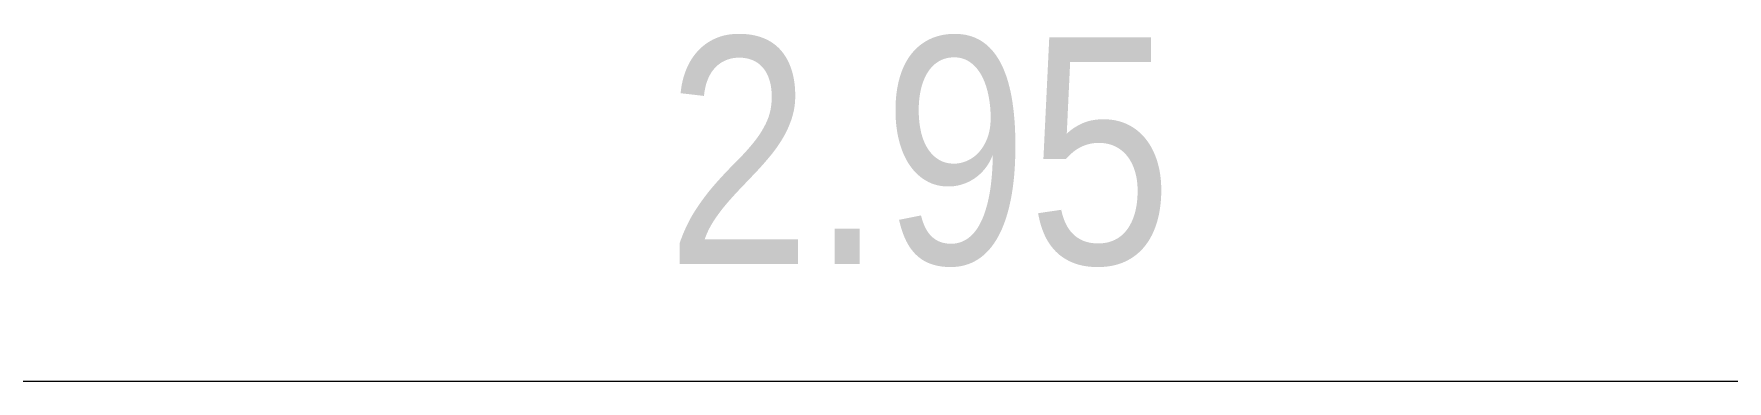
# Model space of a CAD drawing. Header units: millimetres. Extents: x -3570 to 5754, y -12788176 to 1214.
# Drawn here: x 3366.803 to 3367.549, y 1136.838 to 1136.991 of the extents above; entities that cross this region are included whole.
import ezdxf

# ---------------------------------------------------------------- set-up
doc = ezdxf.new("R2010")
doc.units = ezdxf.units.MM
doc.styles.add('arial narrow', font='ARIALN.TTF')
doc.dimstyles.new('ROMAN50', dxfattribs={"dimtxt": 0.1, "dimasz": 0.05, "dimexe": 0.075, "dimexo": 0.05, "dimgap": 0.05, "dimtad": 2, "dimzin": 4, "dimdsep": 46, "dimtxsty": 'arial narrow', "dimblk": 'BOXFILLED', "dimcen": 0.07, "dimclrd": 142, "dimclre": 142, "dimclrt": 2, "dimaunit": 1, "dimadec": 0, "dimazin": 0, "dimtfac": 1, "dimtix": 1, "dimtmove": 0, "dimatfit": 3, "dimldrblk": 'BOXFILLED', "dimfxl": 0.2, "dimfxlon": 1, "dimtolj": 1, "dimtzin": 0, "dimlwd": 9, "dimlwe": 9, "dimarcsym": 0})

# ---------------------------------------------------------------- blocks, each defined once
blk = doc.blocks.new('_BoxFilled')
at = {"color": 0, "linetype": 'ByBlock', "lineweight": -2}
blk.add_line((-0.5, 0), (-1, 0), dxfattribs=at)
at = {"color": 0, "linetype": 'ByBlock'}
blk.add_solid([(-0.5, 0.5), (0.5, 0.5), (-0.5, -0.5), (0.5, -0.5)], dxfattribs=at)
blk = doc.blocks.new('*D898')
at = {"color": 142, "lineweight": 9, "transparency": 16777216}
for p, q in [((3575.89974, 1148.43564), (3575.89974, 1148.71064)), ((3578.84989, 1148.43564), (3578.84989, 1148.71064)), ((3575.94974, 1148.63564), (3578.79989, 1148.63564))]:
    blk.add_line(p, q, dxfattribs=at)
at = {"layer": 'Defpoints', "color": 0, "lineweight": -2, "transparency": 16777216}
for p in [(3578.84989, 1148.63564), (3575.89974, 1146.97231), (3578.84989, 1146.97231)]:
    blk.add_point(p, dxfattribs=at)
at = {"color": 142, "lineweight": 9, "transparency": 16777216, "xscale": 0.05, "yscale": 0.05, "zscale": 0.05, "rotation": 180}
blk.add_blockref('_BoxFilled', (3575.89974, 1148.63564), dxfattribs=at)
at = {"color": 142, "lineweight": 9, "transparency": 16777216, "xscale": 0.05, "yscale": 0.05, "zscale": 0.05}
blk.add_blockref('_BoxFilled', (3578.84989, 1148.63564), dxfattribs=at)
at = {"color": 7, "lineweight": 20, "transparency": 16777216, "insert": (3577.37481, 1148.73669), "char_height": 0.1, "attachment_point": 5, "style": 'arial narrow'}
blk.add_mtext('\\A1;2.95', dxfattribs=at)
blk = doc.blocks.new('c2')
at = {"color": 6, "lineweight": 20}
dim = blk.add_linear_dim(base=(3578.84989, 1148.63564, 19214578.85665), p1=(3575.89974, 1146.97231, 19214578.85665), p2=(3578.84989, 1146.97231, 19214578.85665), dimstyle='ROMAN50', override={"dimclrt": 7}, dxfattribs=at)
dim.commit()
dim.dimension.update_dxf_attribs({"geometry": '*D898', "text_midpoint": (3577.37481, 1148.73669, 19214578.85665)})

msp = doc.modelspace()

# ---------------------------------------------------------------- block references
at = {"color": 6, "lineweight": -2}
msp.add_blockref('c2', (-210.18166, -11.79742, -118109500.95673), dxfattribs=at)

doc.saveas('drawing.dxf')
